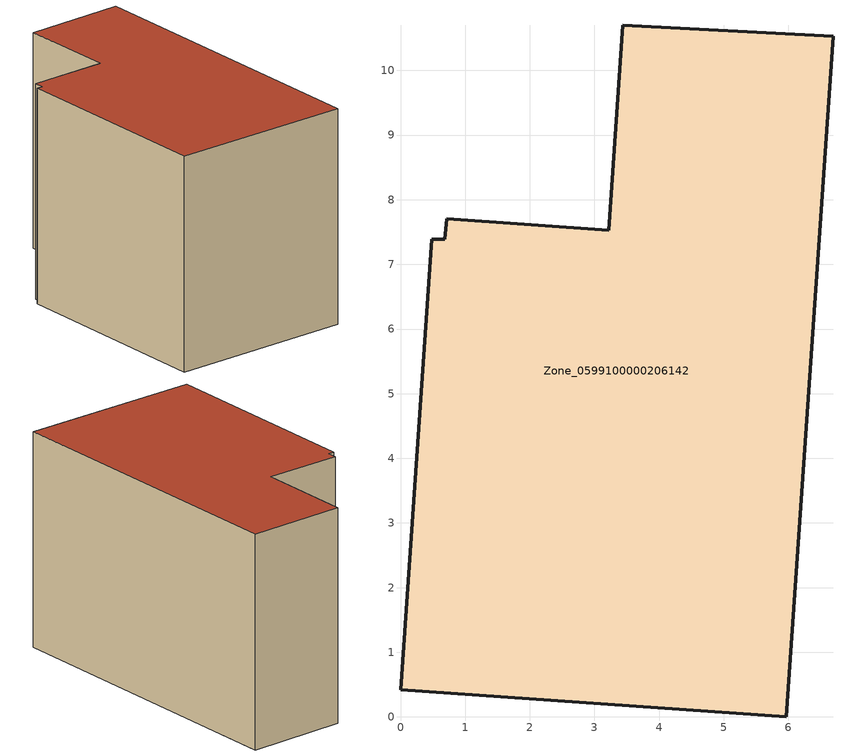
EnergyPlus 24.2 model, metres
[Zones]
Zone_0599100000206142
 floor ground (C_G): 3.44,10.7 6.69,10.53 5.97,0 0,0.42 0.49,7.39 0.69,7.39 0.71,7.71 3.22,7.53 z0
 wall outside (C_F): 0,0.42 5.97,0 6.69,10.53 3.44,10.7 3.22,7.53 0.71,7.71 0.69,7.39 0.49,7.39 0,0.42 z0:7.03
 roof outside (C_R): 0.49,7.39 0,0.42 5.97,0 6.69,10.53 3.44,10.7 3.22,7.53 0.71,7.71 0.69,7.39 z7.03
[BUILDING]
Pand.0599100000206142: North Axis=0; Terrain=City; Loads Convergence Tolerance Value=0.04; Temperature Convergence Tolerance Value=0.4; Solar Distribution=FullExterior; Maximum Number of Warmup Days=25; Minimum Number of Warmup Days=1
[Site:Location]
Rotterdam.The.Hague.AP_ZH_NLD Design_Conditions: Latitude=51.96; Longitude=4.45; Time Zone=1; Elevation=-4.5
[SITE:GROUNDTEMPERATURE:BUILDINGSURFACE]
18, 18, 18, 18, 18, 18, 18, 18, 18, 18, 18, 18
[MATERIAL] Thermal Absorptance=0.9; Solar Absorptance=0.7; Visible Absorptance=0.7
Name | Roughness | Thickness | Conductivity | Density | Specific Heat
G.D.1965 | MediumSmooth | 0.15 | 1 | 540 | 1210
F.D.1965 | Rough | 0.3 | 0.857143 | 1920 | 840
R.D.1965 | MediumRough | 0.2 | 0.08 | 1500 | 1000
[CONSTRUCTION]
C_G: G.D.1965
C_F: F.D.1965
C_R: R.D.1965
[ZONE]
Zone_0599100000206142: Type=1; Multiplier=1; Ceiling Height=Autocalculate; Volume=Autocalculate; Floor Area=autocalculate; Part of Total Floor Area=Yes
[ZONEINFILTRATION:DESIGNFLOWRATE]
Infil_Zone_0599100000206142: Zone or ZoneList or Space or SpaceList=Zone_0599100000206142; Schedule=AlwaysOn; Design Flow Rate Calculation Method=Flow/Area; Flow Rate per Floor Area=0.0042; Constant Term Coefficient=1; Temperature Term Coefficient=0; Velocity Term Coefficient=0; Velocity Squared Term Coefficient=0
[HVACTEMPLATE:ZONE:IDEALLOADSAIRSYSTEM]
Zone_0599100000206142: Maximum Heating Supply Air Temperature=50; Minimum Cooling Supply Air Temperature=13; Maximum Heating Supply Air Humidity Ratio=0.0156; Minimum Cooling Supply Air Humidity Ratio=0.0077; Heating Limit=NoLimit; Cooling Limit=NoLimit; Dehumidification Control Type=ConstantSensibleHeatRatio; Cooling Sensible Heat Ratio=0.7; Dehumidification Setpoint=60; Humidification Control Type=None; Humidification Setpoint=30; Outdoor Air Method=None; Outdoor Air Flow Rate per Person=0.00944; Outdoor Air Flow Rate per Zone Floor Area=0; Outdoor Air Flow Rate per Zone=0; Demand Controlled Ventilation Type=None; Outdoor Air Economizer Type=NoEconomizer; Heat Recovery Type=None; Sensible Heat Recovery Effectiveness=0.7; Latent Heat Recovery Effectiveness=0.65
[ZONECONTROL:THERMOSTAT]
ThermostatControl_Zone_0599100000206142: Zone or ZoneList=Zone_0599100000206142; Control Type Schedule=DualSetpointControlType; Control 1=Thermostat_Zone_0599100000206142; Temperature Difference Between Cutout And Setpoint=0
[THERMOSTATSETPOINT:DUALSETPOINT]
Thermostat_Zone_0599100000206142: Heating Setpoint Temperature Schedule=HeatingSetpoint_Zone_0599100000206142; Cooling Setpoint Temperature Schedule=CoolingSetpoint_Zone_0599100000206142
[SCHEDULE:COMPACT]
HeatingSetpoint_Zone_0599100000206142: Through: 12/31, For: AllDays, Until: 24:00, 21
CoolingSetpoint_Zone_0599100000206142: Through: 12/31, For: AllDays, Until: 24:00, 24
DualSetpointControlType: Through: 12/31, For: AllDays, Until: 24:00, 4
AlwaysOn: Through: 12/31, For: AllDays, Until: 24:00, 1
